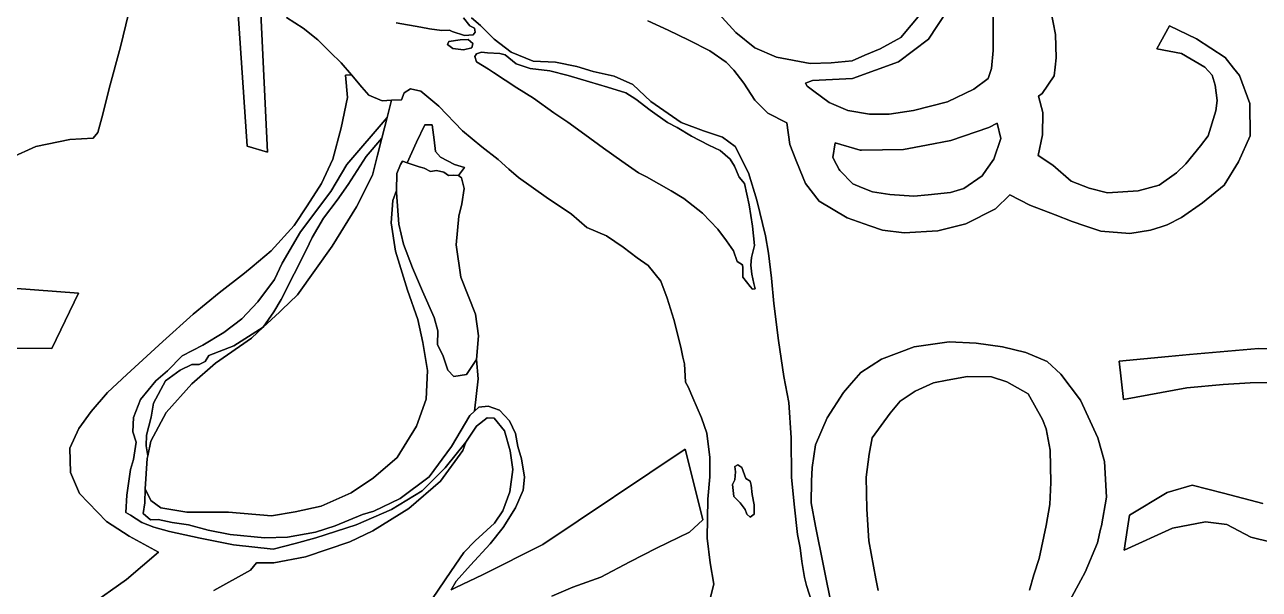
# Model space of a CAD drawing. Header units: inches. Extents: x 288635 to 1232953, y 676945 to 1655780.
# Drawn here: x 437980 to 459382, y 1162253 to 1172040 of the extents above; entities that cross this region are included whole.
import ezdxf

# ---------------------------------------------------------------- set-up
doc = ezdxf.new("R2010")
doc.units = ezdxf.units.IN
doc.header["$MEASUREMENT"] = 0
doc.layers.add('Images', color=7, linetype='Continuous')
picture_1 = doc.add_image_def('image8.jpg', size_in_pixel=(2583, 3985))

msp = doc.modelspace()

# ---------------------------------------------------------------- linework, layer by layer
at = {"color": 1}
for points in [[(442073.3769, 1172236.5332), (442191.7668, 1169829.2711), (441835.2514, 1169934.9053), (441664.2139, 1172487.3105), (442073.3769, 1172236.5332)], [(441835.2514, 1169934.9053), (442191.7668, 1169829.2711), (442073.3769, 1172236.5332), (441664.2139, 1172487.3105), (441835.2514, 1169934.9053)], [(445403.3492, 1171627.0454), (445585.3829, 1171601.6454), (445729.3166, 1171639.7454), (445746.2499, 1171711.7123), (445665.8164, 1171783.6791), (445530.3495, 1171775.2124), (445331.3824, 1171745.579), (445310.2157, 1171694.7789), (445403.3492, 1171627.0454)], [(445729.3166, 1171639.7454), (445585.3829, 1171601.6454), (445403.3492, 1171627.0454), (445310.2157, 1171694.7789), (445331.3824, 1171745.579), (445530.3495, 1171775.2124), (445665.8164, 1171783.6791), (445746.2499, 1171711.7123), (445729.3166, 1171639.7454)], [(446512.8376, 1170943.0079), (446798.5882, 1170768.3826), (447154.1889, 1170511.2071), (447395.4893, 1170349.2817), (447687.5899, 1170133.3813), (448011.4406, 1169901.6059), (448328.9412, 1169673.0054), (448621.0418, 1169469.805), (448760.7421, 1169403.1299), (449186.8279, 1169159.9244), (449405.2684, 1169027.8441), (449730.389, 1168773.8436), (449994.5495, 1168494.443), (450146.9498, 1168291.2426), (450268.8701, 1168118.5223), (450329.8302, 1167935.6419), (450421.2704, 1167879.7618), (450426.3504, 1167823.8817), (450426.3504, 1167661.3214), (450558.4307, 1167503.8411), (450599.0708, 1167453.041), (450640.1342, 1167459.2851), (450618.9675, 1167551.8895), (450587.2174, 1167715.9315), (450566.0507, 1167869.3901), (450576.634, 1168001.6821), (450611.0299, 1168118.099), (450632.1967, 1168210.7033), (450597.8007, 1168549.3706), (450536.9465, 1168919.7881), (450499.9047, 1169099.7051), (450457.5713, 1169284.9138), (450367.6128, 1169396.039), (450282.946, 1169589.1852), (450211.5083, 1169708.248), (450036.883, 1169861.7066), (449841.0909, 1169949.0193), (449542.1111, 1170105.1238), (449288.1106, 1170258.5824), (449125.8678, 1170346.1067), (448821.0672, 1170555.6572), (448573.4167, 1170749.3325), (448401.9664, 1170860.4578), (448081.2907, 1170955.708), (447773.3151, 1171047.7831), (447401.8394, 1171158.9084), (447084.3387, 1171238.2835), (446744.613, 1171282.7336), (446496.9625, 1171362.1088), (446309.6372, 1171517.6841), (446217.562, 1171539.9091), (446001.6616, 1171549.4341), (445900.0614, 1171565.3092), (445811.1612, 1171536.7341), (445782.5861, 1171489.109), (445814.3362, 1171393.8588), (446017.5366, 1171270.0336), (446109.6118, 1171212.8835), (446512.8376, 1170943.0079)], [(450640.1342, 1167459.2851), (450599.0708, 1167453.041), (450558.4307, 1167503.8411), (450426.3504, 1167661.3214), (450426.3504, 1167823.8817), (450421.2704, 1167879.7618), (450329.8302, 1167935.6419), (450268.8701, 1168118.5223), (450146.9498, 1168291.2426), (449994.5495, 1168494.443), (449730.389, 1168773.8436), (449405.2684, 1169027.8441), (449186.8279, 1169159.9244), (448760.7421, 1169403.1299), (448621.0418, 1169469.805), (448328.9412, 1169673.0054), (448011.4406, 1169901.6059), (447687.5899, 1170133.3813), (447395.4893, 1170349.2817), (447154.1889, 1170511.2071), (446798.5882, 1170768.3826), (446512.8376, 1170943.0079), (446109.6118, 1171212.8835), (446017.5366, 1171270.0336), (445814.3362, 1171393.8588), (445782.5861, 1171489.109), (445811.1612, 1171536.7341), (445900.0614, 1171565.3092), (446001.6616, 1171549.4341), (446217.562, 1171539.9091), (446309.6372, 1171517.6841), (446496.9625, 1171362.1088), (446744.613, 1171282.7336), (447084.3387, 1171238.2835), (447401.8394, 1171158.9084), (447773.3151, 1171047.7831), (448081.2907, 1170955.708), (448401.9664, 1170860.4578), (448573.4167, 1170749.3325), (448821.0672, 1170555.6572), (449125.8678, 1170346.1067), (449288.1106, 1170258.5824), (449542.1111, 1170105.1238), (449841.0909, 1169949.0193), (450036.883, 1169861.7066), (450211.5083, 1169708.248), (450282.946, 1169589.1852), (450367.6128, 1169396.039), (450457.5713, 1169284.9138), (450499.9047, 1169099.7051), (450536.9465, 1168919.7881), (450597.8007, 1168549.3706), (450632.1967, 1168210.7033), (450611.0299, 1168118.099), (450576.634, 1168001.6821), (450566.0507, 1167869.3901), (450587.2174, 1167715.9315), (450618.9675, 1167551.8895), (450640.1342, 1167459.2851)], [(445605.1108, 1169563.6948), (445497.6207, 1169427.7515), (445420.0623, 1169433.9941), (445324.8121, 1169424.469), (445248.6119, 1169481.6192), (445118.4367, 1169513.3692), (445013.6615, 1169497.4942), (444905.7112, 1169551.4693), (444816.8111, 1169576.8693), (444642.1857, 1169634.0195), (444608.2112, 1169645.3443), (444771.9891, 1170005.6556), (444919.3094, 1170305.3762), (445041.2296, 1170305.3762), (445076.7897, 1170046.2957), (445104.3367, 1169839.8279), (445188.5499, 1169741.4951), (445432.3904, 1169614.4949), (445605.1108, 1169563.6948)], [(454034.6975, 1170031.3128), (453614.9319, 1169953.0956), (453216.8158, 1169878.9125), (452484.9343, 1169864.077), (452464.9743, 1169863.6724), (452026.8478, 1169991.1274), (451989.1727, 1169740.0165), (452053.663, 1169619.0971), (452101.1177, 1169530.1196), (452111.0929, 1169511.4161), (452334.6134, 1169282.8156), (452484.9343, 1169219.9949), (452674.9741, 1169140.5753), (452979.7747, 1169094.8552), (453391.2555, 1169069.4552), (453640.176, 1169089.7752), (454026.2568, 1169130.4153), (454259.9372, 1169201.5354), (454579.9779, 1169419.9759), (454655.3394, 1169530.1196), (454777.8956, 1169709.2402), (454778.0983, 1169709.5365), (454900.0185, 1170065.1372), (454838.7939, 1170334.8846), (454695.0988, 1170259.9132), (454034.6975, 1170031.3128)], [(454900.0185, 1170065.1372), (454778.0983, 1169709.5365), (454777.8956, 1169709.2402), (454655.3394, 1169530.1196), (454579.9779, 1169419.9759), (454259.9372, 1169201.5354), (454026.2568, 1169130.4153), (453640.176, 1169089.7752), (453391.2555, 1169069.4552), (452979.7747, 1169094.8552), (452674.9741, 1169140.5753), (452484.9343, 1169219.9949), (452334.6134, 1169282.8156), (452111.0929, 1169511.4161), (452101.1177, 1169530.1196), (452053.663, 1169619.0971), (451989.1727, 1169740.0165), (452026.8478, 1169991.1274), (452464.9743, 1169863.6724), (452484.9343, 1169864.077), (453216.8158, 1169878.9125), (453614.9319, 1169953.0956), (454034.6975, 1170031.3128), (454695.0988, 1170259.9132), (454838.7939, 1170334.8846), (454900.0185, 1170065.1372)], [(442114.6597, 1166795.0638), (442296.9295, 1167061.0816), (442423.9297, 1167274.442), (442653.3768, 1167720.4246), (442859.7522, 1168133.1754), (442965.5858, 1168350.1342), (443161.3778, 1168688.8015), (443399.5033, 1168995.7188), (443590.0037, 1169270.886), (443902.2127, 1169752.4287), (444173.3236, 1170074.9073), (444097.3077, 1169775.5216), (444009.9876, 1169431.6145), (443730.587, 1168882.9734), (443308.9462, 1168202.252), (442709.505, 1167358.9703), (442437.567, 1167095.9484), (442399.6243, 1167059.2497), (442114.6597, 1166795.0638)], [(444905.7112, 1169551.4693), (445013.6615, 1169497.4942), (445118.4367, 1169513.3692), (445248.6119, 1169481.6192), (445324.8121, 1169424.469), (445420.0623, 1169433.9941), (445497.6207, 1169427.7515), (445550.2375, 1169383.194), (445599.1326, 1169200.9486), (445558.4926, 1168936.7881), (445507.6924, 1168718.3476), (445461.9724, 1168225.5866), (445543.2525, 1167661.7055), (445792.173, 1167021.6242), (445848.0531, 1166645.7035), (445813.3912, 1166236.2881), (445639.7727, 1165975.1421), (445421.3323, 1165939.5821), (445314.6521, 1166051.3423), (445233.3719, 1166295.1828), (445136.8517, 1166498.3832), (445141.9317, 1166732.0637), (445080.9716, 1166965.7441), (444877.7712, 1167417.865), (444705.0508, 1167824.2658), (444547.5705, 1168235.7467), (444466.2904, 1168581.1874), (444423.3049, 1169128.4606), (444423.8764, 1169159.1904), (444424.0382, 1169167.8904), (444429.4603, 1169459.3941), (444496.1354, 1169618.1444), (444527.8855, 1169672.1195), (444608.2112, 1169645.3443), (444642.1857, 1169634.0195), (444816.8111, 1169576.8693), (444905.7112, 1169551.4693)], [(445314.6521, 1166051.3423), (445421.3323, 1165939.5821), (445639.7727, 1165975.1421), (445813.3912, 1166236.2881), (445843.8712, 1165901.0074), (445776.437, 1165339.0549), (445696.0973, 1165263.8984), (445381.1367, 1164725.4173), (444989.9759, 1164202.1763), (444487.0549, 1163826.2555), (444034.934, 1163607.8151), (443836.8136, 1163546.8549), (443359.2927, 1163353.8146), (443023.3709, 1163240.914), (442535.6899, 1163154.5538), (442139.4491, 1163144.3938), (441540.0079, 1163205.3539), (441159.0072, 1163276.474), (440818.6465, 1163372.9942), (440534.1659, 1163408.5543), (440295.4054, 1163464.4344), (440163.3252, 1163459.3544), (440031.2449, 1163566.0346), (440061.725, 1163748.915), (440067.8997, 1163996.0036), (440169.4999, 1163792.8032), (440342.2202, 1163665.803), (440789.2611, 1163589.6028), (441510.6226, 1163589.6028), (442257.3841, 1163528.6427), (442668.8649, 1163594.6828), (443120.9858, 1163696.283), (443639.1468, 1163924.8835), (444025.2276, 1164183.964), (444436.7084, 1164539.5647), (444771.9891, 1165078.0458), (444939.6294, 1165550.4867), (444959.9495, 1166043.2477), (444883.7493, 1166530.9287), (444797.3891, 1166932.2495), (444614.5088, 1167440.2505), (444406.2284, 1168115.8919), (444335.1082, 1168603.5728), (444360.5083, 1168989.6536), (444424.0382, 1169167.8904), (444423.8764, 1169159.1904), (444423.3049, 1169128.4606), (444466.2904, 1168581.1874), (444547.5705, 1168235.7467), (444705.0508, 1167824.2658), (444877.7712, 1167417.865), (445080.9716, 1166965.7441), (445141.9317, 1166732.0637), (445136.8517, 1166498.3832), (445233.3719, 1166295.1828), (445314.6521, 1166051.3423)], [(442114.6597, 1166795.0638), (441911.9434, 1166607.1288), (441287.1021, 1166170.248), (440875.6213, 1165814.6473), (440433.6604, 1165316.8063), (440164.4199, 1164818.9653), (440113.4941, 1164568.5799), (440087.125, 1164739.517), (440092.205, 1164927.4773), (440173.4852, 1165237.358), (440214.1253, 1165481.1985), (440422.4057, 1165867.2792), (440676.4062, 1166050.1596), (440879.6066, 1166151.7598), (441006.6069, 1166151.7598), (441108.2071, 1166202.5599), (441174.2472, 1166304.1601), (441606.0481, 1166471.8004), (442114.6597, 1166795.0638)], [(450498.0087, 1163553.784), (450553.8888, 1163502.9839), (450625.0089, 1163553.784), (450625.0089, 1163716.3444), (450589.4489, 1163894.1447), (450573.1505, 1164058.61), (450554.6296, 1164130.0477), (450480.5461, 1164175.0269), (450409.1085, 1164365.5273), (450340.3167, 1164407.8607), (450292.6916, 1164384.0482), (450303.275, 1164288.798), (450290.0458, 1164151.2144), (450249.0882, 1164071.9451), (450274.4882, 1163863.6646), (450381.1684, 1163751.9044), (450467.5286, 1163635.0642), (450498.0087, 1163553.784)], [(450625.0089, 1163553.784), (450553.8888, 1163502.9839), (450498.0087, 1163553.784), (450467.5286, 1163635.0642), (450381.1684, 1163751.9044), (450274.4882, 1163863.6646), (450249.0882, 1164071.9451), (450290.0458, 1164151.2144), (450303.275, 1164288.798), (450292.6916, 1164384.0482), (450340.3167, 1164407.8607), (450409.1085, 1164365.5273), (450480.5461, 1164175.0269), (450554.6296, 1164130.0477), (450573.1505, 1164058.61), (450589.4489, 1163894.1447), (450625.0089, 1163716.3444), (450625.0089, 1163553.784)]]:
    msp.add_lwpolyline(points, close=True, dxfattribs=at)
for points in [[(439776.9444, 1172230.3728), (439639.7842, 1171656.3316), (439446.7438, 1170934.9702), (439334.9836, 1170487.9293), (439248.6234, 1170172.9687), (439167.3432, 1170071.3685), (438760.9424, 1170051.0484), (438171.6612, 1169929.1282), (437739.8604, 1169731.0078)], [(437739.8604, 1169731.0078), (438171.6612, 1169929.1282), (438760.9424, 1170051.0484), (439167.3432, 1170071.3685), (439248.6234, 1170172.9687), (439334.9836, 1170487.9293), (439446.7438, 1170934.9702), (439639.7842, 1171656.3316), (439776.9444, 1172230.3728)], [(455766.9809, 1172286.8373), (455848.2611, 1171870.2764), (455858.4211, 1171463.8756), (455842.823, 1171305.2943), (455827.9411, 1171153.995), (455619.6606, 1170849.1944), (455554.0156, 1170802.7201), (455631.54, 1170517.2581), (455621.38, 1170131.1773), (455546.8137, 1169770.7738), (455805.869, 1169604.1897), (456120.8296, 1169329.8692), (456430.7102, 1169207.949), (456750.7509, 1169126.6688), (457284.1519, 1169157.1489), (457644.8327, 1169258.7491), (457944.5533, 1169472.1095), (458107.1136, 1169629.5898), (458361.1141, 1169939.4704), (458493.1944, 1170112.1908), (458630.3546, 1170549.0716), (458650.6747, 1170726.872), (458615.1146, 1170991.0325), (458564.3145, 1171163.7529), (458437.3143, 1171305.9932), (458035.9935, 1171539.6736), (457604.1926, 1171620.9538), (457822.633, 1172017.1946), (458295.074, 1171793.6741), (458787.835, 1171473.6335), (458937.1296, 1171284.7301), (459036.7555, 1171158.6729), (459219.6358, 1170670.9919), (459224.7158, 1170112.1908), (459021.5154, 1169660.0699), (458772.5949, 1169258.7491), (458396.6742, 1168953.9484), (458030.9134, 1168699.9479), (457787.073, 1168567.8677), (457681.683, 1168534.5866), (457497.5124, 1168476.4275), (457136.8317, 1168420.5474), (456633.9106, 1168461.1875), (456358.9722, 1168553.7688), (456136.0697, 1168628.8278), (455840.9933, 1168743.5797), (455404.5482, 1168913.3084), (455059.9092, 1169090.5634), (454808.5783, 1168845.9347), (454295.4973, 1168586.8542), (453807.8163, 1168464.934), (453223.6152, 1168434.4539), (452852.7744, 1168475.094), (452628.7346, 1168554.7114), (452238.0932, 1168693.5344), (451750.4122, 1168978.015), (451516.7317, 1169287.8956), (451476.768, 1169386.3248), (451350.465, 1169697.4045), (451242.4112, 1169963.537), (451189.9295, 1170341.1745), (450864.7711, 1170503.7537), (450636.1707, 1170732.3542), (450448.2103, 1171026.9948), (450275.49, 1171250.5152), (450138.3297, 1171392.7555), (449858.9291, 1171585.7959), (449493.1684, 1171768.6762), (449132.4877, 1171946.4766), (448781.967, 1172103.9569)], [(448781.967, 1172103.9569), (449132.4877, 1171946.4766), (449493.1684, 1171768.6762), (449858.9291, 1171585.7959), (450138.3297, 1171392.7555), (450275.49, 1171250.5152), (450448.2103, 1171026.9948), (450636.1707, 1170732.3542), (450864.7711, 1170503.7537), (451189.9295, 1170341.1745), (451242.4112, 1169963.537), (451350.465, 1169697.4045), (451476.768, 1169386.3248), (451516.7317, 1169287.8956), (451750.4122, 1168978.015), (452238.0932, 1168693.5344), (452628.7346, 1168554.7114), (452852.7744, 1168475.094), (453223.6152, 1168434.4539), (453807.8163, 1168464.934), (454295.4973, 1168586.8542), (454808.5783, 1168845.9347), (455059.9092, 1169090.5634), (455404.5482, 1168913.3084), (455840.9933, 1168743.5797), (456136.0697, 1168628.8278), (456358.9722, 1168553.7688), (456633.9106, 1168461.1875), (457136.8317, 1168420.5474), (457497.5124, 1168476.4275), (457681.683, 1168534.5866), (457787.073, 1168567.8677), (458030.9134, 1168699.9479), (458396.6742, 1168953.9484), (458772.5949, 1169258.7491), (459021.5154, 1169660.0699), (459224.7158, 1170112.1908), (459219.6358, 1170670.9919), (459036.7555, 1171158.6729), (458937.1296, 1171284.7301), (458787.835, 1171473.6335), (458295.074, 1171793.6741), (458295.074, 1171793.6741), (457822.633, 1172017.1946), (457604.1926, 1171620.9538), (458035.9935, 1171539.6736), (458437.3143, 1171305.9932), (458564.3145, 1171163.7529), (458615.1146, 1170991.0325), (458650.6747, 1170726.872), (458630.3546, 1170549.0716), (458493.1944, 1170112.1908), (458361.1141, 1169939.4704), (458107.1136, 1169629.5898), (457944.5533, 1169472.1095), (457644.8327, 1169258.7491), (457284.1519, 1169157.1489), (456750.7509, 1169126.6688), (456430.7102, 1169207.949), (456120.8296, 1169329.8692), (455805.869, 1169604.1897), (455546.8137, 1169770.7738), (455621.38, 1170131.1773), (455631.54, 1170517.2581), (455554.0156, 1170802.7201), (455619.6606, 1170849.1944), (455827.9411, 1171153.995), (455842.823, 1171305.2943), (455858.4211, 1171463.8756), (455848.2611, 1171870.2764), (455766.9809, 1172286.8373)], [(449889.4092, 1172363.0374), (450305.97, 1171905.8365), (450636.1707, 1171636.596), (451012.0914, 1171479.1157), (451596.2926, 1171367.3554), (451962.0533, 1171377.5155), (452322.734, 1171413.0755), (452546.2545, 1171509.5957), (452810.415, 1171621.3559), (453166.0157, 1171819.4763), (453526.6965, 1172246.1972)], [(453526.6965, 1172246.1972), (453166.0157, 1171819.4763), (452810.415, 1171621.3559), (452546.2545, 1171509.5957), (452322.734, 1171413.0755), (451962.0533, 1171377.5155), (451596.2926, 1171367.3554), (451012.0914, 1171479.1157), (450636.1707, 1171636.596), (450305.97, 1171905.8365), (449889.4092, 1172363.0374)], [(453973.7374, 1172281.7573), (453648.6167, 1171788.9963), (453130.4557, 1171397.8355), (453130.4557, 1171397.8355), (452327.8141, 1171108.2749), (451636.9327, 1171072.7149), (451514.016, 1171025.3223), (451545.4925, 1170976.1947), (451662.3327, 1170889.8345), (451926.4933, 1170691.7141), (452251.6139, 1170549.4738), (452627.5347, 1170488.5137), (452967.8953, 1170488.5137), (453389.5362, 1170549.4738), (453978.8174, 1170701.8741), (454430.9383, 1170920.3145), (454679.8588, 1171108.2749), (454740.8189, 1171280.9953), (454766.2189, 1171590.8759), (454771.2989, 1172246.1972)], [(454771.2989, 1172246.1972), (454766.2189, 1171590.8759), (454740.8189, 1171280.9953), (454679.8588, 1171108.2749), (454430.9383, 1170920.3145), (453978.8174, 1170701.8741), (453389.5362, 1170549.4738), (452967.8953, 1170488.5137), (452627.5347, 1170488.5137), (452251.6139, 1170549.4738), (451926.4933, 1170691.7141), (451662.3327, 1170889.8345), (451545.4925, 1170976.1947), (451514.016, 1171025.3223), (451636.9327, 1171072.7149), (452327.8141, 1171108.2749), (453130.4557, 1171397.8355), (453648.6167, 1171788.9963), (453973.7374, 1172281.7573)], [(442516.0011, 1172162.6086), (442808.1017, 1171980.5749), (443062.1022, 1171777.3745), (443273.7693, 1171561.4741), (443468.503, 1171379.4404), (443644.2268, 1171168.978), (443542.6266, 1171163.898), (443573.1067, 1170777.8172), (443466.4265, 1170249.4961), (443319.1062, 1169711.0151), (443126.0658, 1169289.3742), (442877.1453, 1168898.2134), (442648.5448, 1168557.8527), (442252.3041, 1168120.9719), (441925.0258, 1167844.0442), (441790.0231, 1167729.8111), (441353.1423, 1167394.5304), (440901.0213, 1167023.6897), (440372.7003, 1166546.1687), (439747.859, 1165977.2076), (439417.6584, 1165662.247), (439133.1778, 1165337.1263), (438919.8174, 1165042.4857), (438762.3371, 1164702.125), (438772.4971, 1164275.4042), (438929.9774, 1163914.7235), (439397.3383, 1163427.0425), (439793.5791, 1163173.042), (440297.4526, 1162897.0281), (439743.7315, 1162424.5871), (439093.4902, 1161962.3062)], [(445587.2906, 1172161.0211), (445695.77, 1172020.7917), (445777.791, 1171978.4582), (445791.0202, 1171909.6664), (445753.9785, 1171864.6872), (445605.8115, 1171854.1038), (445388.8527, 1171922.8956), (445343.8735, 1171944.0623), (445211.5815, 1171941.4165), (444994.6228, 1171970.5207), (444848.5725, 1171997.5083), (444421.005, 1172073.7084)], [(451621.1785, 1162047.1442), (451532.2783, 1162320.1947), (451497.9883, 1162457.99), (451452.2682, 1162737.3906), (451421.7881, 1162971.0711), (451376.068, 1163204.7515), (451320.1879, 1163727.9926), (451274.4678, 1164195.3535), (451264.3078, 1164876.0749), (451228.7477, 1165490.7561), (451142.3876, 1165942.877), (451046.1849, 1166566.1307), (450965.7514, 1167205.3654), (450923.418, 1167645.6329), (450876.8512, 1168077.4338), (450821.8178, 1168378.001), (450669.4175, 1168996.0689), (450529.7172, 1169470.2032), (450296.8834, 1169927.4041), (450076.7496, 1170088.2711), (449746.5489, 1170202.5713), (449361.3148, 1170342.2716), (448832.1471, 1170710.5724), (448523.1132, 1171002.6729), (448197.1458, 1171146.6066), (447837.3118, 1171227.0401), (447553.6779, 1171315.9402), (447181.1438, 1171387.9071), (446795.9097, 1171404.8404), (446410.6756, 1171565.7074), (446118.575, 1171785.8412), (445881.5079, 1172027.1417), (445727.5201, 1172155.7294)], [(439093.4902, 1161962.3062), (439743.7315, 1162424.5871), (440297.4526, 1162897.0281), (439793.5791, 1163173.042), (439397.3383, 1163427.0425), (438929.9774, 1163914.7235), (438772.4971, 1164275.4042), (438762.3371, 1164702.125), (438919.8174, 1165042.4857), (439133.1778, 1165337.1263), (439417.6584, 1165662.247), (439747.859, 1165977.2076), (440372.7003, 1166546.1687), (440901.0213, 1167023.6897), (441353.1423, 1167394.5304), (441790.0231, 1167729.8111), (441925.0258, 1167844.0442), (442252.3041, 1168120.9719), (442648.5448, 1168557.8527), (442877.1453, 1168898.2134), (443126.0658, 1169289.3742), (443319.1062, 1169711.0151), (443466.4265, 1170249.4961), (443573.1067, 1170777.8172), (443542.6266, 1171163.898), (443644.2268, 1171168.978), (443822.0272, 1170955.6175), (443943.9474, 1170818.4573), (443943.9474, 1170818.4573), (444177.6279, 1170721.9371), (444340.1882, 1170732.0971), (444263.6214, 1170430.5417), (443563.5453, 1169614.8451), (443287.35, 1169145.7291), (442759.2104, 1168450.6761), (442441.7097, 1167905.6333), (442312.1695, 1167624.9627), (442022.6089, 1167233.802), (441743.2083, 1166939.1614), (441433.3277, 1166705.4809), (441067.567, 1166487.0405), (440711.9663, 1166299.0801), (440457.9658, 1166039.9996), (440254.7654, 1165867.2792), (439985.5248, 1165542.1586), (439863.6046, 1165232.278), (439853.4446, 1164983.3575), (439914.4047, 1164800.4771), (439863.6046, 1164500.7565), (439812.8045, 1164328.0361), (439751.8444, 1163886.0753), (439731.5243, 1163586.3547), (439812.8045, 1163540.6346), (440010.9249, 1163413.6343), (440219.2053, 1163332.3542), (440488.4458, 1163256.154), (441021.8469, 1163139.3138), (441600.9681, 1163022.4735), (442286.7694, 1162951.3534), (442667.7702, 1163047.8736), (443028.4509, 1163144.3938), (443728.8421, 1163369.962), (444339.0206, 1163633.3022), (444872.1239, 1163960.8717), (445270.3457, 1164359.0935), (445627.46, 1164803.3693), (445574.6307, 1164661.485), (445188.5499, 1164128.0839), (444639.9088, 1163655.6429), (444015.0676, 1163264.4822), (443613.7468, 1163076.5218), (442846.6652, 1162817.4413), (442298.0241, 1162710.761), (441999.256, 1162709.0677), (441892.5758, 1162582.0675), (441257.5746, 1162231.5468)], [(447117.1318, 1162132.8913), (447482.8925, 1162290.3716), (447965.4935, 1162463.0919), (448468.4145, 1162727.2525), (448930.6954, 1162966.0129), (449504.7365, 1163245.4135), (449738.417, 1163458.7739), (449591.0967, 1164037.8951), (449428.5364, 1164683.0564), (446964.7314, 1163032.0531), (445918.2494, 1162503.732), (445452.2172, 1162283.468), (445370.9062, 1162245.0374), (445460.0885, 1162394.116), (445706.2573, 1162673.0932), (446046.618, 1163038.8539), (446275.2185, 1163323.3345), (446488.5789, 1163663.6952), (446620.6592, 1163968.4958), (446646.0592, 1164197.0962), (446590.1791, 1164512.0569), (446529.219, 1164725.4173), (446488.5789, 1164954.0178), (446386.9787, 1165172.4582), (446209.1784, 1165355.3386), (446016.138, 1165426.4587), (445853.5776, 1165411.2187), (445776.437, 1165339.0549), (445843.8712, 1165901.0074), (445813.3912, 1166236.2881), (445848.0531, 1166645.7035), (445792.173, 1167021.6242), (445543.2525, 1167661.7055), (445461.9724, 1168225.5866), (445507.6924, 1168718.3476), (445558.4926, 1168936.7881), (445599.1326, 1169200.9486), (445550.2375, 1169383.194), (445497.6207, 1169427.7515), (445605.1108, 1169563.6948), (445432.3904, 1169614.4949), (445188.5499, 1169741.4951), (445104.3367, 1169839.8279), (445076.7897, 1170046.2957), (445041.2296, 1170305.3762), (444919.3094, 1170305.3762), (444771.9891, 1170005.6556), (444608.2112, 1169645.3443), (444527.8855, 1169672.1195), (444496.1354, 1169618.1444), (444429.4603, 1169459.3941), (444424.0382, 1169167.8904), (444360.5083, 1168989.6536), (444335.1082, 1168603.5728), (444406.2284, 1168115.8919), (444614.5088, 1167440.2505), (444797.3891, 1166932.2495), (444883.7493, 1166530.9287), (444959.9495, 1166043.2477), (444939.6294, 1165550.4867), (444771.9891, 1165078.0458), (444436.7084, 1164539.5647), (444025.2276, 1164183.964), (443639.1468, 1163924.8835), (443120.9858, 1163696.283), (442668.8649, 1163594.6828), (442257.3841, 1163528.6427), (441510.6226, 1163589.6028), (440789.2611, 1163589.6028), (440342.2202, 1163665.803), (440169.4999, 1163792.8032), (440067.8997, 1163996.0036), (440103.4598, 1164519.2447), (440113.4941, 1164568.5799), (440164.4199, 1164818.9653), (440433.6604, 1165316.8063), (440875.6213, 1165814.6473), (441287.1021, 1166170.248), (441911.9434, 1166607.1288), (442114.6597, 1166795.0638), (442399.6243, 1167059.2497), (442437.567, 1167095.9484), (442709.505, 1167358.9703), (443308.9462, 1168202.252), (443730.587, 1168882.9734), (444009.9876, 1169431.6145), (444097.3077, 1169775.5216), (444173.3236, 1170074.9073), (444263.6214, 1170430.5417), (444340.1882, 1170732.0971), (444514.1385, 1170735.9724), (444556.4719, 1170858.7393), (444670.7721, 1170926.4728), (444848.5725, 1170888.3727), (445161.8398, 1170625.9055), (445161.8398, 1170625.9055), (445568.2406, 1170198.338), (445906.9079, 1169923.1708), (446186.3085, 1169703.037), (446372.5755, 1169537.9367), (446537.6759, 1169389.7697), (447020.2768, 1169051.1024), (447456.311, 1168754.7685), (447727.2449, 1168521.9347), (448065.9122, 1168378.001), (448353.7795, 1168183.2673), (448599.3133, 1168001.2336), (448785.5804, 1167865.7667), (449005.7141, 1167594.8328), (449120.0144, 1167298.4989), (449234.3146, 1166930.1981), (449357.0815, 1166447.5972), (449386.7149, 1166274.0302), (449420.2641, 1166161.3174), (449435.5042, 1165841.2768), (449481.2242, 1165759.9966), (449562.5044, 1165572.0363), (449714.9047, 1165226.5956), (449806.3449, 1164957.355), (449857.145, 1164535.7142), (449857.145, 1164200.4335), (449821.5849, 1163814.3527), (449811.4249, 1163138.7114), (449862.225, 1162711.9905), (449928.2651, 1162341.1498), (449770.7848, 1161721.3886)], [(437381.5268, 1167499.5173), (438910.6099, 1167387.7571), (438453.409, 1166427.6352), (437605.0473, 1166432.7152)], [(437605.0473, 1166432.7152), (438453.409, 1166427.6352), (438910.6099, 1167387.7571), (437381.5268, 1167499.5173)], [(451971.7605, 1161944.3469), (451686.3016, 1163345.6909), (451613.7673, 1163753.7792), (451617.3371, 1164125.038), (451631.2282, 1164365.2291), (451689.9674, 1164759.6212), (451893.1678, 1165226.9821), (452172.5684, 1165663.863), (452314.3889, 1165827.3171), (452472.289, 1166009.3037), (452832.9697, 1166242.9842), (453396.8508, 1166456.3446), (454006.452, 1166542.7048), (454473.813, 1166517.3047), (454931.0139, 1166456.3446), (455337.4147, 1166359.8244), (455703.1754, 1166202.3441), (455941.9359, 1165983.9037), (455941.9359, 1165983.9037), (456285.2251, 1165530.3575), (456580.3239, 1164879.0014), (456697.1641, 1164467.5206), (456732.7242, 1163847.7594), (456646.364, 1163354.9984), (456632.0388, 1163295.651), (456575.2439, 1163060.3578), (456361.8834, 1162552.3568), (456286.7132, 1162412.1354), (456097.7229, 1162059.5958)], [(456097.7229, 1162059.5958), (456286.7132, 1162412.1354), (456361.8834, 1162552.3568), (456575.2439, 1163060.3578), (456632.0388, 1163295.651), (456646.364, 1163354.9984), (456732.7242, 1163847.7594), (456697.1641, 1164467.5206), (456580.3239, 1164879.0014), (456285.2251, 1165530.3575), (455941.9359, 1165983.9037), (455703.1754, 1166202.3441), (455337.4147, 1166359.8244), (454931.0139, 1166456.3446), (454473.813, 1166517.3047), (454006.452, 1166542.7048), (453396.8508, 1166456.3446), (452832.9697, 1166242.9842), (452472.289, 1166009.3037), (452314.3889, 1165827.3171), (452172.5684, 1165663.863), (451893.1678, 1165226.9821), (451689.9674, 1164759.6212), (451631.2282, 1164365.2291), (451617.3371, 1164125.038), (451613.7673, 1163753.7792), (451686.3016, 1163345.6909), (451971.7605, 1161944.3469)], [(459555.4612, 1165836.1203), (459225.2605, 1165829.7703), (458755.3596, 1165804.3703), (458126.7083, 1165747.2202), (457028.1561, 1165544.0198), (456953.453, 1166210.1233), (457809.2077, 1166286.1904), (458169.9478, 1166323.6257), (458169.9521, 1166323.6261), (459370.1105, 1166427.6799), (460008.5781, 1166406.4103)], [(460008.5781, 1166406.4103), (459370.1105, 1166427.6799), (458169.9521, 1166323.6261), (458169.9478, 1166323.6257), (457809.2077, 1166286.1904), (456953.453, 1166210.1233), (456953.453, 1166210.1233), (457028.1561, 1165544.0198), (458126.7083, 1165747.2202), (458755.3596, 1165804.3703), (459225.2605, 1165829.7703), (459555.4612, 1165836.1203)], [(455396.6815, 1162237.3962), (455472.8816, 1162501.5567), (455564.3218, 1162786.0373), (455686.2421, 1163360.0784), (455752.2822, 1163720.7591), (455767.5222, 1164101.7599), (455757.3622, 1164665.641), (455686.2421, 1165036.4818), (455622.8387, 1165195.8959), (455378.0548, 1165638.463), (455007.2141, 1165851.8234), (454737.9735, 1165933.1036), (454321.4127, 1165943.2636), (453970.892, 1165877.2234), (453737.2115, 1165831.5034), (453417.1709, 1165689.2631), (453158.0904, 1165516.5427), (452985.37, 1165303.1823), (452670.4094, 1164876.4614), (452619.6093, 1164597.0609), (452568.8092, 1164195.7401), (452578.9692, 1163642.019), (452614.5293, 1163093.3779), (452736.547, 1162436.3568), (452777.0896, 1162234.8562)], [(452777.0896, 1162234.8562), (452736.547, 1162436.3568), (452614.5293, 1163093.3779), (452578.9692, 1163642.019), (452568.8092, 1164195.7401), (452619.6093, 1164597.0609), (452670.4094, 1164876.4614), (452985.37, 1165303.1823), (453158.0904, 1165516.5427), (453417.1709, 1165689.2631), (453737.2115, 1165831.5034), (453970.892, 1165877.2234), (454321.4127, 1165943.2636), (454737.9735, 1165933.1036), (455007.2141, 1165851.8234), (455378.0548, 1165638.463), (455622.8387, 1165195.8959), (455686.2421, 1165036.4818), (455757.3622, 1164665.641), (455767.5222, 1164101.7599), (455752.2822, 1163720.7591), (455686.2421, 1163360.0784), (455564.3218, 1162786.0373), (455472.8816, 1162501.5567), (455396.6815, 1162237.3962)], [(441257.5746, 1162231.5468), (441892.5758, 1162582.0675), (441999.256, 1162709.0677), (442298.0241, 1162710.761), (442846.6652, 1162817.4413), (443613.7468, 1163076.5218), (444015.0676, 1163264.4822), (444639.9088, 1163655.6429), (445188.5499, 1164128.0839), (445574.6307, 1164661.485), (445627.46, 1164803.3693), (445809.8719, 1165078.4618), (445996.1369, 1165226.1892), (446118.1726, 1165219.7663), (446298.0147, 1165001.3866), (446394.3587, 1164654.5483), (446439.3192, 1164326.9788), (446387.9358, 1163941.6029), (446265.9001, 1163614.0334), (446124.5956, 1163402.0767), (445790.6031, 1163093.776), (445591.4923, 1162888.2422), (445366.6897, 1162560.6727), (445048.5204, 1162092.666)], [(445370.9062, 1162245.0374), (445452.2172, 1162283.468), (445918.2494, 1162503.732), (446964.7314, 1163032.0531), (449428.5364, 1164683.0564), (449591.0967, 1164037.8951), (449738.417, 1163458.7739), (449504.7365, 1163245.4135), (448930.6954, 1162966.0129), (448468.4145, 1162727.2525), (447965.4935, 1162463.0919), (447482.8925, 1162290.3716), (447117.1318, 1162132.8913)], [(459720.5615, 1163042.1148), (459375.5997, 1163123.8162), (459237.9605, 1163156.415), (458818.8597, 1163378.6654), (458450.559, 1163423.1155), (457879.0578, 1163315.1653), (457036.7253, 1162928.8323), (457095.1895, 1163310.7982), (457129.7563, 1163536.6349), (457783.8076, 1163930.3357), (458215.6085, 1164057.3359), (458761.7096, 1163917.6356), (459441.1609, 1163739.8353)], [(459441.1609, 1163739.8353), (458761.7096, 1163917.6356), (458215.6085, 1164057.3359), (457783.8076, 1163930.3357), (457129.7563, 1163536.6349), (457095.1895, 1163310.7982), (457036.7253, 1162928.8323), (457879.0578, 1163315.1653), (458450.559, 1163423.1155), (458818.8597, 1163378.6654), (459237.9605, 1163156.415), (459375.5997, 1163123.8162), (459720.5615, 1163042.1148)]]:
    msp.add_lwpolyline(points, dxfattribs=at)
at = {"color": 1, "ltscale": 3}
for points in [[(449770.7848, 1161721.3886), (449928.2651, 1162341.1498), (449862.225, 1162711.9905), (449811.4249, 1163138.7114), (449821.5849, 1163814.3527), (449857.145, 1164200.4335), (449857.145, 1164535.7142), (449806.3449, 1164957.355), (449714.9047, 1165226.5956), (449562.5044, 1165572.0363), (449481.2242, 1165759.9966), (449435.5042, 1165841.2768), (449420.2641, 1166161.3174), (449386.7149, 1166274.0302), (449357.0815, 1166447.5972), (449234.3146, 1166930.1981), (449120.0144, 1167298.4989), (449005.7141, 1167594.8328), (448785.5804, 1167865.7667), (448599.3133, 1168001.2336), (448353.7795, 1168183.2673), (448065.9122, 1168378.001), (447727.2449, 1168521.9347), (447456.311, 1168754.7685), (447020.2768, 1169051.1024), (446537.6759, 1169389.7697), (446372.5755, 1169537.9367), (446186.3085, 1169703.037), (445906.9079, 1169923.1708), (445568.2406, 1170198.338), (445161.8398, 1170625.9055), (444848.5725, 1170888.3727), (444670.7721, 1170926.4728), (444556.4719, 1170858.7393), (444514.1385, 1170735.9724), (444340.1882, 1170732.0971), (444177.6279, 1170721.9371), (443943.9474, 1170818.4573), (443822.0272, 1170955.6175), (443644.2268, 1171168.978), (443468.503, 1171379.4404), (443273.7693, 1171561.4741), (443062.1022, 1171777.3745), (442808.1017, 1171980.5749), (442516.0011, 1172162.6086)], [(444421.005, 1172073.7084), (444848.5725, 1171997.5083), (444994.6228, 1171970.5207), (445211.5815, 1171941.4165), (445343.8735, 1171944.0623), (445388.8527, 1171922.8956), (445605.8115, 1171854.1038), (445753.9785, 1171864.6872), (445791.0202, 1171909.6664), (445777.791, 1171978.4582), (445695.77, 1172020.7917), (445587.2906, 1172161.0211)], [(445727.5201, 1172155.7294), (445881.5079, 1172027.1417), (446118.575, 1171785.8412), (446410.6756, 1171565.7074), (446795.9097, 1171404.8404), (447181.1438, 1171387.9071), (447553.6779, 1171315.9402), (447837.3118, 1171227.0401), (448197.1458, 1171146.6066), (448523.1132, 1171002.6729), (448832.1471, 1170710.5724), (449361.3148, 1170342.2716), (449746.5489, 1170202.5713), (450076.7496, 1170088.2711), (450296.8834, 1169927.4041), (450529.7172, 1169470.2032), (450669.4175, 1168996.0689), (450821.8178, 1168378.001), (450876.8512, 1168077.4338), (450923.418, 1167645.6329), (450965.7514, 1167205.3654), (451046.1849, 1166566.1307), (451142.3876, 1165942.877), (451228.7477, 1165490.7561), (451264.3078, 1164876.0749), (451274.4678, 1164195.3535), (451320.1879, 1163727.9926), (451376.068, 1163204.7515), (451421.7881, 1162971.0711), (451452.2682, 1162737.3906), (451497.9883, 1162457.99), (451532.2783, 1162320.1947), (451621.1785, 1162047.1442)], [(445048.5204, 1162092.666), (445366.6897, 1162560.6727), (445591.4923, 1162888.2422), (445790.6031, 1163093.776), (446124.5956, 1163402.0767), (446265.9001, 1163614.0334), (446387.9358, 1163941.6029), (446439.3192, 1164326.9788), (446394.3587, 1164654.5483), (446298.0147, 1165001.3866), (446118.1726, 1165219.7663), (445996.1369, 1165226.1892), (445809.8719, 1165078.4618), (445627.46, 1164803.3693), (445270.3457, 1164359.0935), (444872.1239, 1163960.8717), (444339.0206, 1163633.3022), (443728.8421, 1163369.962), (443028.4509, 1163144.3938), (442667.7702, 1163047.8736), (442286.7694, 1162951.3534), (441600.9681, 1163022.4735), (441021.8469, 1163139.3138), (440488.4458, 1163256.154), (440219.2053, 1163332.3542), (440010.9249, 1163413.6343), (439812.8045, 1163540.6346), (439731.5243, 1163586.3547), (439751.8444, 1163886.0753), (439812.8045, 1164328.0361), (439863.6046, 1164500.7565), (439914.4047, 1164800.4771), (439853.4446, 1164983.3575), (439863.6046, 1165232.278), (439985.5248, 1165542.1586), (440254.7654, 1165867.2792), (440457.9658, 1166039.9996), (440711.9663, 1166299.0801), (441067.567, 1166487.0405), (441433.3277, 1166705.4809), (441743.2083, 1166939.1614), (442022.6089, 1167233.802), (442312.1695, 1167624.9627), (442441.7097, 1167905.6333), (442759.2104, 1168450.6761), (443287.35, 1169145.7291), (443563.5453, 1169614.8451), (444263.6214, 1170430.5417), (444173.3236, 1170074.9073), (443902.2127, 1169752.4287), (443590.0037, 1169270.886), (443399.5033, 1168995.7188), (443161.3778, 1168688.8015), (442965.5858, 1168350.1342), (442859.7522, 1168133.1754), (442653.3768, 1167720.4246), (442423.9297, 1167274.442), (442296.9295, 1167061.0816), (442114.6597, 1166795.0638), (441606.0481, 1166471.8004), (441174.2472, 1166304.1601), (441108.2071, 1166202.5599), (441006.6069, 1166151.7598), (440879.6066, 1166151.7598), (440676.4062, 1166050.1596), (440422.4057, 1165867.2792), (440214.1253, 1165481.1985), (440173.4852, 1165237.358), (440092.205, 1164927.4773), (440087.125, 1164739.517), (440113.4941, 1164568.5799), (440103.4598, 1164519.2447), (440067.8997, 1163996.0036), (440061.725, 1163748.915), (440031.2449, 1163566.0346), (440163.3252, 1163459.3544), (440295.4054, 1163464.4344), (440534.1659, 1163408.5543), (440818.6465, 1163372.9942), (441159.0072, 1163276.474), (441540.0079, 1163205.3539), (442139.4491, 1163144.3938), (442535.6899, 1163154.5538), (443023.3709, 1163240.914), (443359.2927, 1163353.8146), (443836.8136, 1163546.8549), (444034.934, 1163607.8151), (444487.0549, 1163826.2555), (444989.9759, 1164202.1763), (445381.1367, 1164725.4173), (445696.0973, 1165263.8984), (445776.437, 1165339.0549), (445853.5776, 1165411.2187), (446016.138, 1165426.4587), (446209.1784, 1165355.3386), (446386.9787, 1165172.4582), (446488.5789, 1164954.0178), (446529.219, 1164725.4173), (446590.1791, 1164512.0569), (446646.0592, 1164197.0962), (446620.6592, 1163968.4958), (446488.5789, 1163663.6952), (446275.2185, 1163323.3345), (446046.618, 1163038.8539), (445706.2573, 1162673.0932), (445460.0885, 1162394.116), (445370.9062, 1162245.0374)]]:
    msp.add_lwpolyline(points, dxfattribs=at)

# ---------------------------------------------------------------- pictures from other files: only their frames are drawn
at = {"layer": 'Images'}
image = msp.add_image(picture_1, insert=(427108.5363, 1154462.5647), size_in_units=(43232.8973, 66698.8369), rotation=-4.99958309, dxfattribs=at)
image.dxf.flags = 7

doc.saveas('drawing.dxf')
